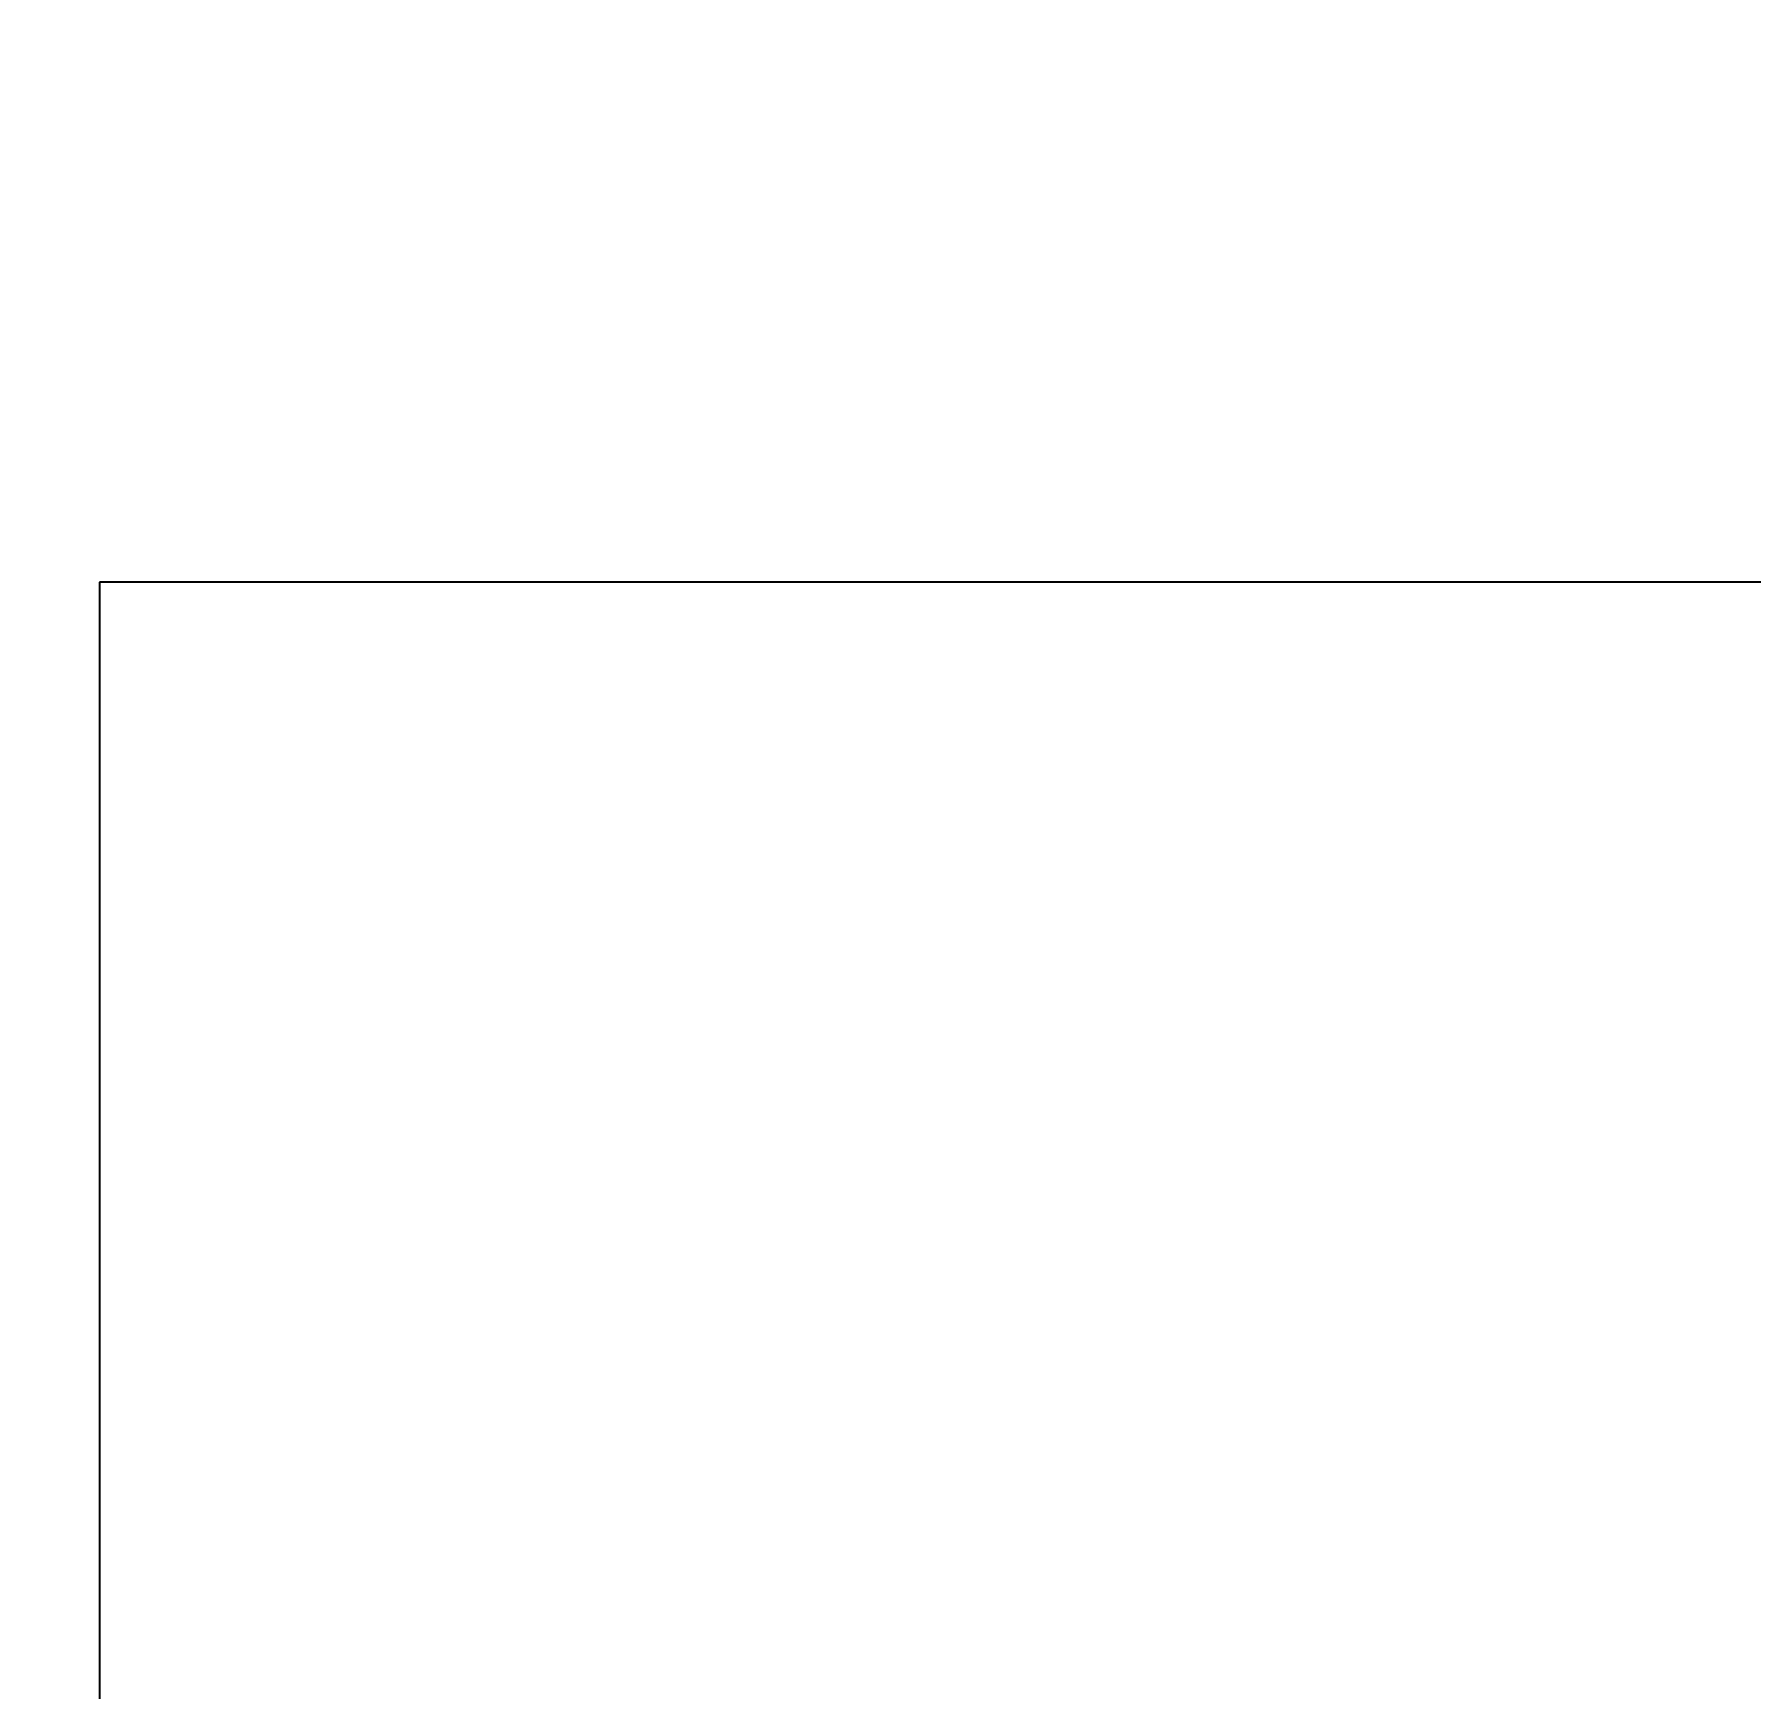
# Model space of a CAD drawing. Header units: millimetres. Extents: x 652554 to 1678317, y -308114 to 170803.
# Drawn here: x 669328.685 to 669331.121, y 101220.429 to 101222.776 of the extents above; entities that cross this region are included whole.
import ezdxf

# ---------------------------------------------------------------- set-up
doc = ezdxf.new("R2010")
doc.units = ezdxf.units.MM
doc.linetypes.add('DPA_Hidden 50', pattern=[3, 2, -1])
doc.layers.add('A-DETL-GENF', color=7, linetype='Continuous', lineweight=35)
doc.layers.add('A-GENM', color=7, linetype='Continuous', lineweight=9)

# ---------------------------------------------------------------- blocks, each defined once
blk = doc.blocks.new('DPA_GM-Manhole Cover Type 2 - 900x900-V91-2250-01 ENTRANCE 2 ELEVATION 3')
at = {"layer": 'A-GENM', "color": 7, "lineweight": 35}
for p, q in [((624157.3715, 101222), (623272.3715, 101222)), ((623272.3715, 101222), (623272.3715, 101220))]:
    blk.add_line(p, q, dxfattribs=at)
blk = doc.blocks.new('DPA_AN_Callout - DPA_AN_Callout-15552947-2250-01 ENTRANCE 2 ELEVATION 3')
at = {"layer": 'A-DETL-GENF', "color": 7, "linetype": 'DPA_Hidden 50', "lineweight": 50}
blk.add_arc((623317.931, 101500), 500, 180, 270, dxfattribs=at)

msp = doc.modelspace()

# ---------------------------------------------------------------- block references
at = {"layer": 'A-DETL-GENF', "color": 7}
msp.add_blockref('DPA_AN_Callout - DPA_AN_Callout-15552947-2250-01 ENTRANCE 2 ELEVATION 3', (46056.406, 0), dxfattribs=at)
at = {"layer": 'A-GENM', "color": 7}
msp.add_blockref('DPA_GM-Manhole Cover Type 2 - 900x900-V91-2250-01 ENTRANCE 2 ELEVATION 3', (46056.406, 0), dxfattribs=at)

doc.saveas('drawing.dxf')
